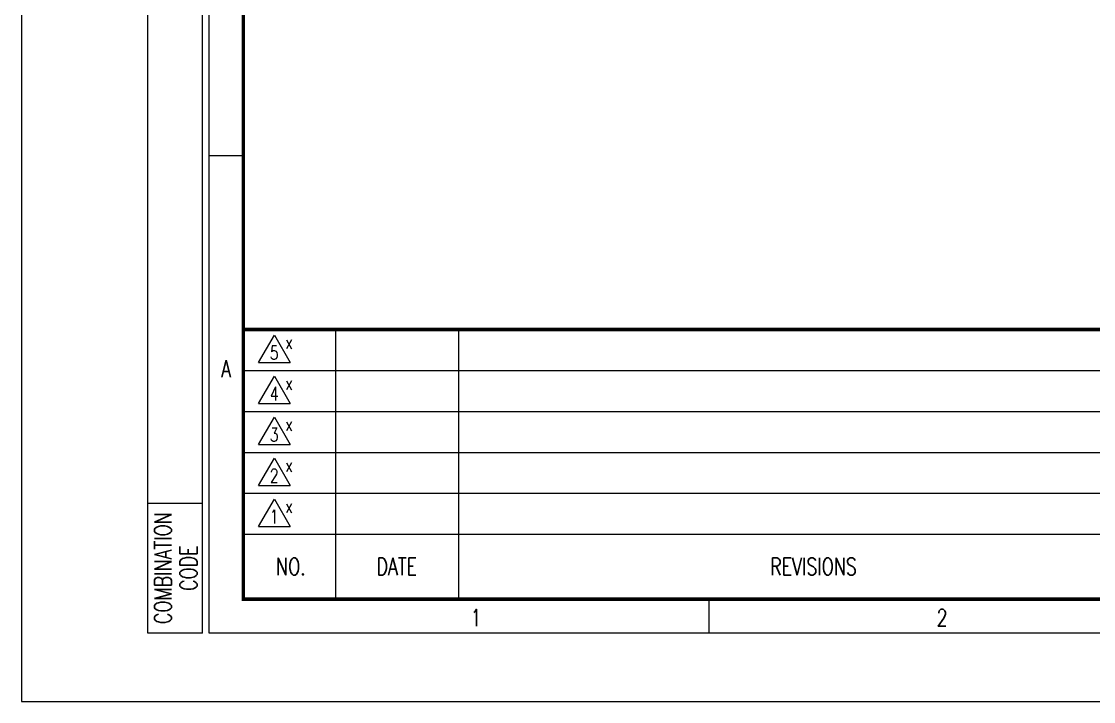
# Model space of a CAD drawing. Header units: millimetres. Extents: x -18234 to 26733, y 279 to 18488.
# Drawn here: x 981 to 7789, y 279 to 4599 of the extents above; entities that cross this region are included whole.
import ezdxf
from ezdxf.enums import TextEntityAlignment as Align

# ---------------------------------------------------------------- set-up
doc = ezdxf.new("R2010")
doc.units = ezdxf.units.MM
doc.layers.add('A2FORM', color=111, linetype='Continuous')
doc.styles.add('ROMANS', font='romans')

# ---------------------------------------------------------------- blocks, each defined once
blk = doc.blocks.new('새로운 블럭-hd표제란A3')
at = {"layer": 'A2FORM', "color": 7}
for p, q in [((310048, 4093), (310048, 14056)), ((310753, 4093), (310753, 14056)), ((310842, 10265), (311282, 10265)), ((311480, 7590), (311683, 7942)), ((311683, 7942), (311887, 7590)), ((312473, 8017), (312473, 4534)), ((314059, 8017), (314059, 4534)), ((311282, 7488), (326490, 7488)), ((311480, 7590), (311887, 7590)), ((311480, 7061), (311683, 7413)), ((311683, 7413), (311887, 7061)), ((311480, 7061), (311887, 7061)), ((311282, 6959), (326490, 6959)), ((311480, 6532), (311683, 6884)), ((311683, 6884), (311887, 6532)), ((311480, 6532), (311887, 6532)), ((311282, 6430), (326490, 6430)), ((311480, 6003), (311683, 6355)), ((311683, 6355), (311887, 6003)), ((311480, 6003), (311887, 6003)), ((311282, 5901), (326490, 5901)), ((311480, 5474), (311683, 5826)), ((311683, 5826), (311887, 5474)), ((310753, 5769), (310048, 5769)), ((311480, 5474), (311887, 5474)), ((311282, 5372), (326490, 5372)), ((317299, 4093), (317299, 4534)), ((310753, 4093), (310048, 4093))]:
    blk.add_line(p, q, dxfattribs=at)
for points in [[(360784, 40239), (308417, 40239), (308417, 3212), (360784, 3212)], [(359859, 4093), (310842, 4093), (310842, 39358), (359859, 39358)]]:
    blk.add_lwpolyline(points, close=True, dxfattribs=at)
at = {"layer": 'A2FORM', "color": 7, "const_width": 44.1}
blk.add_lwpolyline([(311282, 38917), (359418, 38917), (359418, 4534), (311282, 4534)], close=True, dxfattribs=at)
blk.add_lwpolyline([(311282, 8017), (359418, 8017)], dxfattribs=at)
at = {"layer": 'A2FORM', "color": 7, "style": 'ROMANS', "width": 0.75}
for s, height, p in [('5', 176, (311681, 7628)), ('A', 220, (311060, 7402)), ('4', 176, (311681, 7099)), ('3', 176, (311681, 6570)), ('2', 176, (311681, 6041)), ('1', 176, (311681, 5512)), ('NO.', 220.4, (311897, 4846)), ('DATE', 220.4, (313264, 4846)), ('REVISIONS', 220.4, (318645, 4846)), ('1', 220, (314288, 4184)), ('2', 220, (320305, 4184))]:
    blk.add_text(s, height=height, dxfattribs=at).set_placement(p, align=Align.CENTER)
for p in [(311825, 7766), (311825, 7237), (311825, 6708), (311825, 6179), (311825, 5650)]:
    blk.add_text('x', height=176, dxfattribs=at).set_placement(p)
for s, p in [('COMBINATION', (310354, 4934)), ('CODE', (310685, 4934))]:
    blk.add_text(s, height=220.4, rotation=90, dxfattribs=at).set_placement(p, align=Align.CENTER)

msp = doc.modelspace()

# ---------------------------------------------------------------- block references
at = {"xscale": 0.491755002900678, "yscale": 0.491755002900678, "zscale": 0.491755002900678}
msp.add_blockref('새로운 블럭-hd표제란A3', (-150684.813, -1300), dxfattribs=at)

doc.saveas('drawing.dxf')
